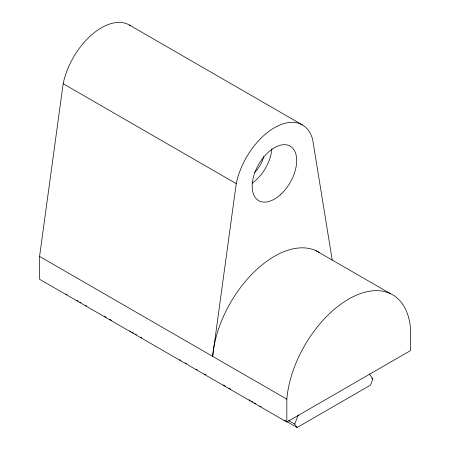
<?xml version="1.0" encoding="UTF-8"?>
<svg xmlns="http://www.w3.org/2000/svg" width="450" height="450" viewBox="0 0 450 450"><rect width="100%" height="100%" fill="white"/><g stroke="black" fill="none" stroke-linecap="round" stroke-linejoin="round"><path stroke-width="0.67" d="M286.813 422.016L286.813 399.178A87.879 50.738 -60 0 1 348.621 299.115A87.879 50.738 -60 0 1 410.434 327.808L410.434 350.646L286.813 422.016L39.566 279.27L39.566 256.433L63.169 83.717A55.946 32.299 -60 0 1 91.907 34.599A55.946 32.299 -60 0 1 130.449 25.712M332.213 260.044L312.66 139.517A55.946 32.299 -60 0 0 274.449 127.721A55.946 32.299 -60 0 0 236.239 183.639L212.636 356.355A87.879 50.738 -60 0 1 254.132 271.963A87.879 50.738 -60 0 1 319.095 252.36M369.321 373.922L372.87 378.973L370.479 385.132L297.096 427.5L294.705 424.103L298.254 414.951M129.352 25.031L302.423 124.948M63.169 83.717L236.239 183.639M316.069 250.734L390.24 293.558M371.655 378.27L372.87 378.973M39.566 256.433L286.813 399.178M288.624 420.587L294.705 424.103M65.903 294.024L67.117 294.722M76.854 300.347L78.069 301.044M79.897 302.102L81.112 302.805M85.371 305.263L86.591 305.966M104.231 316.153L106.059 317.205M109.71 319.314L111.532 320.366M129.786 330.902L131.001 331.605M132.221 332.308L133.436 333.011M135.259 334.063L136.479 334.766M140.737 337.224L141.953 337.928M179.674 359.707L180.889 360.411M185.153 362.869L186.368 363.572M196.099 369.191L197.319 369.894M204.621 374.108L205.836 374.811M223.481 384.998L225.304 386.049M228.954 388.159L230.782 389.211M249.03 399.752L250.251 400.455M251.466 401.158L252.681 401.856M254.509 402.913L255.724 403.616M259.982 406.074L261.202 406.777M284.321 420.126L297.096 427.5M263.773 156.516A20.981 12.111 -60 0 1 254.486 172.597M271.879 148.776A31.472 18.169 -60 0 1 252.366 183.116M280.209 194.895A31.472 18.169 -60 0 0 290.183 146.149A31.472 18.169 -60 0 0 252.956 179.162A31.472 18.169 -60 0 0 280.209 194.895"/></g></svg>
